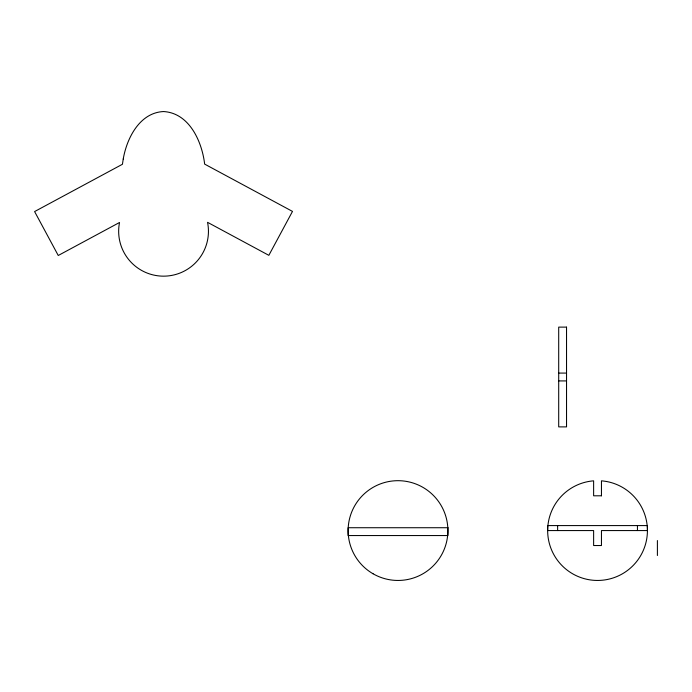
<?xml version="1.0" encoding="UTF-8"?>
<svg xmlns="http://www.w3.org/2000/svg" width="692" height="692" viewBox="0 0 692 692"><rect width="100%" height="100%" fill="white"/><g stroke="black" fill="none" stroke-linecap="round" stroke-linejoin="round"><path stroke-width="1.04" d="M558.703 373.083L566.54 373.083M558.703 380.92L566.54 380.92M557.631 530.565L593.624 530.565L593.624 545.53L601.452 545.53L601.452 530.565L647.427 530.565L647.427 525.583L547.657 525.583L547.657 530.565L557.631 530.565L557.631 525.583M657.4 540.547L657.4 555.512M637.444 525.583L637.444 530.565M123.237 158.996L122.441 164.263L34.6 211.562L58.249 255.486L119.526 222.487A44.893 44.893 0 0 0 163.641 276.16A44.893 44.893 0 0 0 207.548 222.322L268.842 255.331L292.491 211.406L204.65 164.108C202.012 141.652 189.374 113.021 163.554 111.55C139.68 112.649 126.826 138.175 123.237 158.996M566.54 327.117L558.703 327.117L558.703 426.886L566.54 426.886L566.54 327.117M601.452 495.801L593.624 495.801L593.624 480.836A49.885 49.885 0 0 0 555.01 556.636A49.885 49.885 0 0 0 640.074 556.636A49.885 49.885 0 0 0 601.452 480.836L601.452 495.801M447.888 527.728L348.128 527.728L348.128 535.556L447.888 535.556L447.888 527.728M373.066 573.772A49.885 49.885 0 0 0 447.888 530.565A49.885 49.885 0 0 0 373.066 487.367A49.885 49.885 0 0 0 373.066 573.772"/></g></svg>
